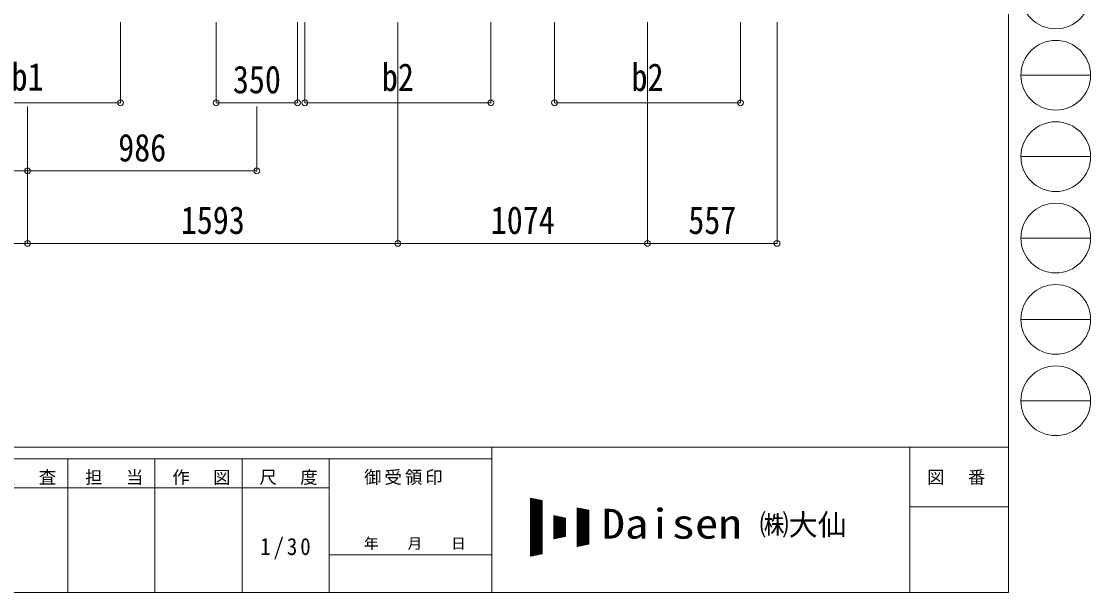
# Model space of a CAD drawing. Units: millimetres at full size. Extents: x -6988 to 7066, y -4877 to 4823.
# Drawn here: x 2466 to 7066, y -4877 to -2420 of the extents above; entities that cross this region are included whole.
import ezdxf
from ezdxf.enums import TextEntityAlignment as Align

# ---------------------------------------------------------------- set-up
doc = ezdxf.new("R2010")
doc.units = ezdxf.units.MM
doc.header["$LTSCALE"] = 25
doc.header["$PDMODE"] = 32
doc.header["$PDSIZE"] = 25
for name, color, linetype, lineweight in [('0-A_寸法', 6, 'Continuous', 9), ('0-B_EXTLINE', 6, 'Continuous', 9), ('F-0_240', 7, 'Continuous', 9)]:
    doc.layers.add(name, color=color, linetype=linetype, lineweight=lineweight)
doc.styles.add('ＭＳ ゴシック', font='')
doc.styles.get('ＭＳ ゴシック').set_extended_font_data('MS Gothic')

msp = doc.modelspace()

# ---------------------------------------------------------------- linework, layer by layer
at = {"layer": '0-A_寸法'}
for p, q in [((3685.37, -2770.56), (3685.37, -2423.4)), ((4085.37, -3375.39), (4085.37, -2423.4)), ((4485.37, -2770.56), (4485.37, -2423.4)), ((4759.37, -2770.56), (4759.37, -2423.4)), ((5159.37, -3375.39), (5159.37, -2423.4)), ((5559.37, -2770.56), (5559.37, -2423.4)), ((5716.37, -3375.39), (5716.37, -2423.4)), ((3303.68, -2770.56), (3653.72, -2770.56)), ((4485.37, -2770.56), (3685.37, -2770.56)), ((5559.37, -2770.56), (4759.37, -2770.56)), ((1042.37, -3063.53), (2492.37, -3063.53)), ((2492.37, -3063.53), (3478.37, -3063.53)), ((-407.63, -3375.39), (2492.37, -3375.39)), ((2492.37, -3375.39), (4085.37, -3375.39)), ((5159.37, -3375.39), (4085.37, -3375.39)), ((5716.37, -3375.39), (5159.37, -3375.39))]:
    msp.add_line(p, q, dxfattribs=at)
for p in [(3685.37, -2770.56), (4485.37, -2770.56), (4759.37, -2770.56), (5559.37, -2770.56), (4085.37, -3375.39), (5159.37, -3375.39), (5716.37, -3375.39)]:
    msp.add_point(p, dxfattribs=at)
at = {"layer": '0-B_EXTLINE'}
for p, q in [((2892.37, -2770.56), (2892.37, -2423.4)), ((3303.68, -2770.56), (3303.68, -2423.4)), ((3653.72, -2770.56), (3653.72, -2423.4)), ((2092.37, -2770.56), (2892.37, -2770.56)), ((2492.37, -3063.53), (2492.37, -2786.38)), ((2492.37, -3375.39), (2492.37, -2786.38)), ((3478.37, -3063.53), (3478.37, -2786.38))]:
    msp.add_line(p, q, dxfattribs=at)
for p in [(2892.37, -2770.56), (3303.68, -2770.56), (3653.72, -2770.56), (2492.37, -3063.53), (3478.37, -3063.53), (2492.37, -3375.39)]:
    msp.add_point(p, dxfattribs=at)
at = {"layer": 'F-0_240', "color": 5}
for p, q in [((6712.12, 4822.79), (6712.12, -4877.21)), ((-6987.88, -4252.21), (6712.12, -4252.21)), ((4489.82, -4252.21), (4489.82, -4877.21)), ((6287.12, -4252.21), (6287.12, -4877.21)), ((-6987.88, -4302.21), (4489.82, -4302.21)), ((2664.82, -4302.21), (2664.82, -4877.21)), ((3039.82, -4302.21), (3039.82, -4877.21)), ((3414.82, -4302.21), (3414.82, -4877.21)), ((3789.82, -4302.21), (3789.82, -4877.21)), ((2289.82, -4427.21), (3789.82, -4427.21)), ((6287.12, -4508.46), (6712.12, -4508.46)), ((3789.82, -4714.71), (4489.82, -4714.71)), ((-6987.88, -4877.21), (6712.12, -4877.21))]:
    msp.add_line(p, q, dxfattribs=at)
at = {"layer": 'F-0_240', "color": 4}
for p, q in [((6765.55, -2652.21), (7065.55, -2652.21)), ((6765.55, -3002.21), (7065.55, -3002.21)), ((6765.55, -3352.21), (7065.55, -3352.21)), ((6765.55, -3702.21), (7065.55, -3702.21)), ((6765.55, -4052.21), (7065.55, -4052.21))]:
    msp.add_line(p, q, dxfattribs=at)
at = {"layer": 'F-0_240'}
for p, q in [((4656.46, -4471.05), (4706.46, -4481.46)), ((4656.46, -4471.05), (4656.46, -4721.05)), ((4656.46, -4473.4), (4667.75, -4473.4)), ((4656.46, -4475.9), (4679.75, -4475.9)), ((4656.46, -4478.4), (4691.75, -4478.4)), ((4656.46, -4480.9), (4703.75, -4480.9)), ((4656.46, -4483.4), (4706.46, -4483.4)), ((4656.46, -4485.9), (4706.46, -4485.9)), ((4656.46, -4488.4), (4706.46, -4488.4)), ((4656.46, -4490.9), (4706.46, -4490.9)), ((4656.46, -4493.4), (4706.46, -4493.4)), ((4656.46, -4495.9), (4706.46, -4495.9)), ((4656.46, -4498.4), (4706.46, -4498.4)), ((4656.46, -4500.9), (4706.46, -4500.9)), ((4656.46, -4503.4), (4706.46, -4503.4)), ((4656.46, -4505.9), (4706.46, -4505.9)), ((4657.94, -4720.74), (4657.94, -4471.36)), ((4660.44, -4720.22), (4660.44, -4471.88)), ((4662.94, -4719.7), (4662.94, -4472.4)), ((4665.44, -4719.18), (4665.44, -4472.92)), ((4667.94, -4718.66), (4667.94, -4473.44)), ((4670.44, -4718.13), (4670.44, -4473.96)), ((4672.94, -4717.61), (4672.94, -4474.48)), ((4675.44, -4717.09), (4675.44, -4475)), ((4677.94, -4716.57), (4677.94, -4475.52)), ((4680.44, -4716.05), (4680.44, -4476.04)), ((4682.94, -4715.53), (4682.94, -4476.56)), ((4685.44, -4715.01), (4685.44, -4477.08)), ((4687.94, -4714.49), (4687.94, -4477.61)), ((4690.44, -4713.97), (4690.44, -4478.13)), ((4692.94, -4713.45), (4692.94, -4478.65)), ((4695.44, -4712.93), (4695.44, -4479.17)), ((4697.94, -4712.41), (4697.94, -4479.69)), ((4700.44, -4711.88), (4700.44, -4480.21)), ((4702.94, -4711.36), (4702.94, -4480.73)), ((4705.44, -4710.84), (4705.44, -4481.25)), ((4706.46, -4481.46), (4706.46, -4710.63)), ((4656.46, -4508.4), (4706.46, -4508.4)), ((4656.46, -4510.9), (4706.46, -4510.9)), ((4656.46, -4513.4), (4706.46, -4513.4)), ((4656.46, -4515.9), (4706.46, -4515.9)), ((4656.46, -4518.4), (4706.46, -4518.4)), ((4656.46, -4520.9), (4706.46, -4520.9)), ((4656.46, -4523.4), (4706.46, -4523.4)), ((4656.46, -4525.9), (4706.46, -4525.9)), ((4656.46, -4528.4), (4706.46, -4528.4)), ((4656.46, -4530.9), (4706.46, -4530.9)), ((4656.46, -4533.4), (4706.46, -4533.4)), ((4656.46, -4535.9), (4706.46, -4535.9)), ((4656.46, -4538.4), (4706.46, -4538.4)), ((4656.46, -4540.9), (4706.46, -4540.9)), ((4656.46, -4543.4), (4706.46, -4543.4)), ((4656.46, -4545.9), (4706.46, -4545.9)), ((4656.46, -4548.4), (4706.46, -4548.4)), ((4656.46, -4550.9), (4706.46, -4550.9)), ((4656.46, -4553.4), (4706.46, -4553.4)), ((4756.46, -4546.05), (4806.46, -4556.46)), ((4756.46, -4546.05), (4756.46, -4646.05)), ((4756.46, -4548.4), (4767.75, -4548.4)), ((4756.46, -4550.9), (4779.75, -4550.9)), ((4756.46, -4553.4), (4791.75, -4553.4)), ((4757.94, -4645.74), (4757.94, -4546.36)), ((4760.44, -4645.22), (4760.44, -4546.88)), ((4762.94, -4644.7), (4762.94, -4547.4)), ((4765.44, -4644.18), (4765.44, -4547.92)), ((4767.94, -4643.66), (4767.94, -4548.44)), ((4770.44, -4643.13), (4770.44, -4548.96)), ((4772.94, -4642.61), (4772.94, -4549.48)), ((4775.44, -4642.09), (4775.44, -4550)), ((4777.94, -4641.57), (4777.94, -4550.52)), ((4780.44, -4641.05), (4780.44, -4551.04)), ((4782.94, -4640.53), (4782.94, -4551.56)), ((4785.44, -4640.01), (4785.44, -4552.08)), ((4787.94, -4639.49), (4787.94, -4552.61)), ((4790.44, -4638.97), (4790.44, -4553.13)), ((4792.94, -4638.45), (4792.94, -4553.65)), ((4856.46, -4512.71), (4906.46, -4523.13)), ((4856.46, -4512.71), (4856.46, -4679.38)), ((4856.46, -4513.4), (4859.75, -4513.4)), ((4856.46, -4515.9), (4871.75, -4515.9)), ((4856.46, -4518.4), (4883.75, -4518.4)), ((4856.46, -4520.9), (4895.75, -4520.9)), ((4856.46, -4523.4), (4906.46, -4523.4)), ((4856.46, -4525.9), (4906.46, -4525.9)), ((4856.46, -4528.4), (4906.46, -4528.4)), ((4856.46, -4530.9), (4906.46, -4530.9)), ((4856.46, -4533.4), (4906.46, -4533.4)), ((4856.46, -4535.9), (4906.46, -4535.9)), ((4856.46, -4538.4), (4906.46, -4538.4)), ((4856.46, -4540.9), (4906.46, -4540.9)), ((4856.46, -4543.4), (4906.46, -4543.4)), ((4856.46, -4545.9), (4906.46, -4545.9)), ((4856.46, -4548.4), (4906.46, -4548.4)), ((4856.46, -4550.9), (4906.46, -4550.9)), ((4856.46, -4553.4), (4906.46, -4553.4)), ((4857.94, -4679.07), (4857.94, -4513.02)), ((4860.44, -4678.55), (4860.44, -4513.54)), ((4862.94, -4678.03), (4862.94, -4514.06)), ((4865.44, -4677.51), (4865.44, -4514.58)), ((4867.94, -4676.99), (4867.94, -4515.11)), ((4870.44, -4676.47), (4870.44, -4515.63)), ((4872.94, -4675.95), (4872.94, -4516.15)), ((4875.44, -4675.43), (4875.44, -4516.67)), ((4877.94, -4674.91), (4877.94, -4517.19)), ((4880.44, -4674.38), (4880.44, -4517.71)), ((4882.94, -4673.86), (4882.94, -4518.23)), ((4885.44, -4673.34), (4885.44, -4518.75)), ((4887.94, -4672.82), (4887.94, -4519.27)), ((4890.44, -4672.3), (4890.44, -4519.79)), ((4892.94, -4671.78), (4892.94, -4520.31)), ((4895.44, -4671.26), (4895.44, -4520.83)), ((4897.94, -4670.74), (4897.94, -4521.36)), ((4900.44, -4670.22), (4900.44, -4521.88)), ((4902.94, -4669.7), (4902.94, -4522.4)), ((4905.44, -4669.18), (4905.44, -4522.92)), ((4906.46, -4523.13), (4906.46, -4668.96)), ((4656.46, -4555.9), (4706.46, -4555.9)), ((4656.46, -4558.4), (4706.46, -4558.4)), ((4656.46, -4560.9), (4706.46, -4560.9)), ((4656.46, -4563.4), (4706.46, -4563.4)), ((4656.46, -4565.9), (4706.46, -4565.9)), ((4656.46, -4568.4), (4706.46, -4568.4)), ((4656.46, -4570.9), (4706.46, -4570.9)), ((4656.46, -4573.4), (4706.46, -4573.4)), ((4656.46, -4575.9), (4706.46, -4575.9)), ((4656.46, -4578.4), (4706.46, -4578.4)), ((4656.46, -4580.9), (4706.46, -4580.9)), ((4656.46, -4583.4), (4706.46, -4583.4)), ((4656.46, -4585.9), (4706.46, -4585.9)), ((4656.46, -4588.4), (4706.46, -4588.4)), ((4656.46, -4590.9), (4706.46, -4590.9)), ((4656.46, -4593.4), (4706.46, -4593.4)), ((4656.46, -4595.9), (4706.46, -4595.9)), ((4656.46, -4598.4), (4706.46, -4598.4)), ((4756.46, -4555.9), (4803.75, -4555.9)), ((4756.46, -4558.4), (4806.46, -4558.4)), ((4756.46, -4560.9), (4806.46, -4560.9)), ((4756.46, -4563.4), (4806.46, -4563.4)), ((4756.46, -4565.9), (4806.46, -4565.9)), ((4756.46, -4568.4), (4806.46, -4568.4)), ((4756.46, -4570.9), (4806.46, -4570.9)), ((4756.46, -4573.4), (4806.46, -4573.4)), ((4756.46, -4575.9), (4806.46, -4575.9)), ((4756.46, -4578.4), (4806.46, -4578.4)), ((4756.46, -4580.9), (4806.46, -4580.9)), ((4756.46, -4583.4), (4806.46, -4583.4)), ((4756.46, -4585.9), (4806.46, -4585.9)), ((4756.46, -4588.4), (4806.46, -4588.4)), ((4756.46, -4590.9), (4806.46, -4590.9)), ((4756.46, -4593.4), (4806.46, -4593.4)), ((4756.46, -4595.9), (4806.46, -4595.9)), ((4756.46, -4598.4), (4806.46, -4598.4)), ((4795.44, -4637.93), (4795.44, -4554.17)), ((4797.94, -4637.41), (4797.94, -4554.69)), ((4800.44, -4636.88), (4800.44, -4555.21)), ((4802.94, -4636.36), (4802.94, -4555.73)), ((4805.44, -4635.84), (4805.44, -4556.25)), ((4806.46, -4556.46), (4806.46, -4635.63)), ((4856.46, -4555.9), (4906.46, -4555.9)), ((4856.46, -4558.4), (4906.46, -4558.4)), ((4856.46, -4560.9), (4906.46, -4560.9)), ((4856.46, -4563.4), (4906.46, -4563.4)), ((4856.46, -4565.9), (4906.46, -4565.9)), ((4856.46, -4568.4), (4906.46, -4568.4)), ((4856.46, -4570.9), (4906.46, -4570.9)), ((4856.46, -4573.4), (4906.46, -4573.4)), ((4856.46, -4575.9), (4906.46, -4575.9)), ((4856.46, -4578.4), (4906.46, -4578.4)), ((4856.46, -4580.9), (4906.46, -4580.9)), ((4856.46, -4583.4), (4906.46, -4583.4)), ((4856.46, -4585.9), (4906.46, -4585.9)), ((4856.46, -4588.4), (4906.46, -4588.4)), ((4856.46, -4590.9), (4906.46, -4590.9)), ((4856.46, -4593.4), (4906.46, -4593.4)), ((4856.46, -4595.9), (4906.46, -4595.9)), ((4856.46, -4598.4), (4906.46, -4598.4)), ((4656.46, -4600.9), (4706.46, -4600.9)), ((4656.46, -4603.4), (4706.46, -4603.4)), ((4656.46, -4605.9), (4706.46, -4605.9)), ((4656.46, -4608.4), (4706.46, -4608.4)), ((4656.46, -4610.9), (4706.46, -4610.9)), ((4656.46, -4613.4), (4706.46, -4613.4)), ((4656.46, -4615.9), (4706.46, -4615.9)), ((4656.46, -4618.4), (4706.46, -4618.4)), ((4656.46, -4620.9), (4706.46, -4620.9)), ((4656.46, -4623.4), (4706.46, -4623.4)), ((4656.46, -4625.9), (4706.46, -4625.9)), ((4656.46, -4628.4), (4706.46, -4628.4)), ((4656.46, -4630.9), (4706.46, -4630.9)), ((4656.46, -4633.4), (4706.46, -4633.4)), ((4656.46, -4635.9), (4706.46, -4635.9)), ((4656.46, -4638.4), (4706.46, -4638.4)), ((4656.46, -4640.9), (4706.46, -4640.9)), ((4656.46, -4643.4), (4706.46, -4643.4)), ((4756.46, -4600.9), (4806.46, -4600.9)), ((4756.46, -4603.4), (4806.46, -4603.4)), ((4756.46, -4605.9), (4806.46, -4605.9)), ((4756.46, -4608.4), (4806.46, -4608.4)), ((4756.46, -4610.9), (4806.46, -4610.9)), ((4756.46, -4613.4), (4806.46, -4613.4)), ((4756.46, -4615.9), (4806.46, -4615.9)), ((4756.46, -4618.4), (4806.46, -4618.4)), ((4756.46, -4620.9), (4806.46, -4620.9)), ((4756.46, -4623.4), (4806.46, -4623.4)), ((4756.46, -4625.9), (4806.46, -4625.9)), ((4756.46, -4628.4), (4806.46, -4628.4)), ((4756.46, -4630.9), (4806.46, -4630.9)), ((4756.46, -4633.4), (4806.46, -4633.4)), ((4756.46, -4646.05), (4806.46, -4635.63)), ((4756.46, -4635.9), (4805.17, -4635.9)), ((4756.46, -4638.4), (4793.17, -4638.4)), ((4756.46, -4640.9), (4781.17, -4640.9)), ((4756.46, -4643.4), (4769.17, -4643.4)), ((4856.46, -4600.9), (4906.46, -4600.9)), ((4856.46, -4603.4), (4906.46, -4603.4)), ((4856.46, -4605.9), (4906.46, -4605.9)), ((4856.46, -4608.4), (4906.46, -4608.4)), ((4856.46, -4610.9), (4906.46, -4610.9)), ((4856.46, -4613.4), (4906.46, -4613.4)), ((4856.46, -4615.9), (4906.46, -4615.9)), ((4856.46, -4618.4), (4906.46, -4618.4)), ((4856.46, -4620.9), (4906.46, -4620.9)), ((4856.46, -4623.4), (4906.46, -4623.4)), ((4856.46, -4625.9), (4906.46, -4625.9)), ((4856.46, -4628.4), (4906.46, -4628.4)), ((4856.46, -4630.9), (4906.46, -4630.9)), ((4856.46, -4633.4), (4906.46, -4633.4)), ((4856.46, -4635.9), (4906.46, -4635.9)), ((4856.46, -4638.4), (4906.46, -4638.4)), ((4856.46, -4640.9), (4906.46, -4640.9)), ((4856.46, -4643.4), (4906.46, -4643.4)), ((4656.46, -4645.9), (4706.46, -4645.9)), ((4656.46, -4648.4), (4706.46, -4648.4)), ((4656.46, -4650.9), (4706.46, -4650.9)), ((4656.46, -4653.4), (4706.46, -4653.4)), ((4656.46, -4655.9), (4706.46, -4655.9)), ((4656.46, -4658.4), (4706.46, -4658.4)), ((4656.46, -4660.9), (4706.46, -4660.9)), ((4656.46, -4663.4), (4706.46, -4663.4)), ((4656.46, -4665.9), (4706.46, -4665.9)), ((4656.46, -4668.4), (4706.46, -4668.4)), ((4656.46, -4670.9), (4706.46, -4670.9)), ((4656.46, -4673.4), (4706.46, -4673.4)), ((4656.46, -4675.9), (4706.46, -4675.9)), ((4656.46, -4678.4), (4706.46, -4678.4)), ((4656.46, -4680.9), (4706.46, -4680.9)), ((4656.46, -4683.4), (4706.46, -4683.4)), ((4656.46, -4685.9), (4706.46, -4685.9)), ((4656.46, -4688.4), (4706.46, -4688.4)), ((4656.46, -4690.9), (4706.46, -4690.9)), ((4756.46, -4645.9), (4757.17, -4645.9)), ((4856.46, -4645.9), (4906.46, -4645.9)), ((4856.46, -4648.4), (4906.46, -4648.4)), ((4856.46, -4650.9), (4906.46, -4650.9)), ((4856.46, -4653.4), (4906.46, -4653.4)), ((4856.46, -4655.9), (4906.46, -4655.9)), ((4856.46, -4658.4), (4906.46, -4658.4)), ((4856.46, -4660.9), (4906.46, -4660.9)), ((4856.46, -4663.4), (4906.46, -4663.4)), ((4856.46, -4665.9), (4906.46, -4665.9)), ((4856.46, -4668.4), (4906.46, -4668.4)), ((4906.46, -4668.96), (4856.46, -4679.38)), ((4856.46, -4670.9), (4897.17, -4670.9)), ((4856.46, -4673.4), (4885.17, -4673.4)), ((4856.46, -4675.9), (4873.17, -4675.9)), ((4856.46, -4678.4), (4861.17, -4678.4)), ((4656.46, -4693.4), (4706.46, -4693.4)), ((4656.46, -4695.9), (4706.46, -4695.9)), ((4656.46, -4698.4), (4706.46, -4698.4)), ((4656.46, -4700.9), (4706.46, -4700.9)), ((4656.46, -4703.4), (4706.46, -4703.4)), ((4656.46, -4705.9), (4706.46, -4705.9)), ((4656.46, -4708.4), (4706.46, -4708.4)), ((4706.46, -4710.63), (4656.46, -4721.05)), ((4656.46, -4710.9), (4705.17, -4710.9)), ((4656.46, -4713.4), (4693.17, -4713.4)), ((4656.46, -4715.9), (4681.17, -4715.9)), ((4656.46, -4718.4), (4669.17, -4718.4)), ((4656.46, -4720.9), (4657.17, -4720.9))]:
    msp.add_line(p, q, dxfattribs=at)
at = {"layer": 'F-0_240', "color": 4}
for centre in [(6915.55, -2302.21), (6915.55, -2652.21), (6915.55, -3002.21), (6915.55, -3352.21), (6915.55, -3702.21), (6915.55, -4052.21)]:
    msp.add_circle(centre, 150, dxfattribs=at)

# ---------------------------------------------------------------- texts
at = {"layer": '0-A_寸法', "color": 7, "style": 'ＭＳ ゴシック', "width": 0.85}
for s, p in [('b2', (4016.62, -2755.56)), ('b2', (5090.62, -2755.56)), ('1593', (3151.37, -3370.39)), ('1074', (4484.87, -3370.39)), ('557', (5334.74, -3370.39))]:
    msp.add_text(s, height=119.1, dxfattribs=at).set_placement(p, align=Align.BOTTOM_LEFT)
at = {"layer": '0-B_EXTLINE', "color": 7, "style": 'ＭＳ ゴシック', "width": 0.85}
for s, p in [('b1', (2423.62, -2753.56)), ('350', (3375.57, -2765.56)), ('986', (2882.24, -3058.53))]:
    msp.add_text(s, height=119.1, dxfattribs=at).set_placement(p, align=Align.BOTTOM_LEFT)
at = {"layer": 'F-0_240', "style": 'ＭＳ ゴシック', "width": 1.15}
msp.add_text('Daisen', height=128.3, dxfattribs=at).set_placement((4962.18, -4683.55), align=Align.BOTTOM_LEFT)
at = {"layer": 'F-0_240', "style": 'ＭＳ ゴシック'}
for s, height, p in [('㈱大仙\u3000', 91.64, (5641.68, -4658.55)), ('年\u3000\u3000月\u3000\u3000日', 45.82, (3939.83, -4702.21))]:
    msp.add_text(s, height=height, dxfattribs=at).set_placement(p, align=Align.BOTTOM_LEFT)
at = {"layer": 'F-0_240', "attachment_point": 7, "style": 'ＭＳ ゴシック'}
for s, insert, char_height in [('\\T1.17;照\u3000査', (2364.83, -4414.71), 54.99), ('\\T1.17;担\u3000当', (2739.83, -4414.71), 54.99), ('\\T1.17;作\u3000図', (3114.82, -4414.71), 54.99), ('\\T1.17;尺\u3000度', (3489.83, -4414.71), 54.99), ('\\T1.17;御受領印', (3939.82, -4414.71), 54.99), ('\\T1.17;図\u3000番', (6362.12, -4414.71), 54.99), ('\\T1.28;\\W0.9;1/30', (3492.95, -4733.46), 73.31)]:
    msp.add_mtext(s, dxfattribs=dict(at, insert=insert, char_height=char_height))

doc.saveas('drawing.dxf')
